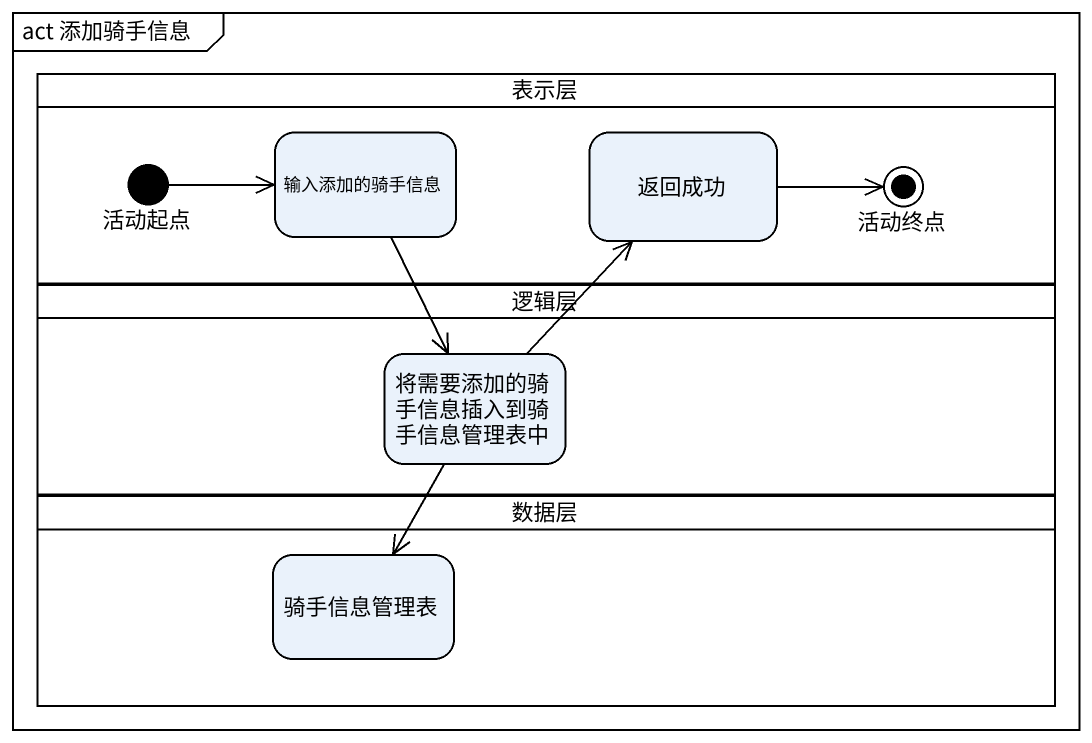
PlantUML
@startuml
mainframe act 添加骑手信息
hide empty description
state 表示层 <<partition>> {
  state 活动起点 <<start>>
  state 输入添加的骑手信息
  state 返回成功
  state 活动终点 <<end>>
}
state 逻辑层 <<partition>> {
  state 将需要添加的骑手信息插入到骑手信息管理表中
}
state 数据层 <<partition>> {
  state 骑手信息管理表
}
活动起点 -right-> 输入添加的骑手信息
输入添加的骑手信息 --> 将需要添加的骑手信息插入到骑手信息管理表中
返回成功 -right-> 活动终点
将需要添加的骑手信息插入到骑手信息管理表中 -up-> 返回成功
将需要添加的骑手信息插入到骑手信息管理表中 --> 骑手信息管理表
@enduml
